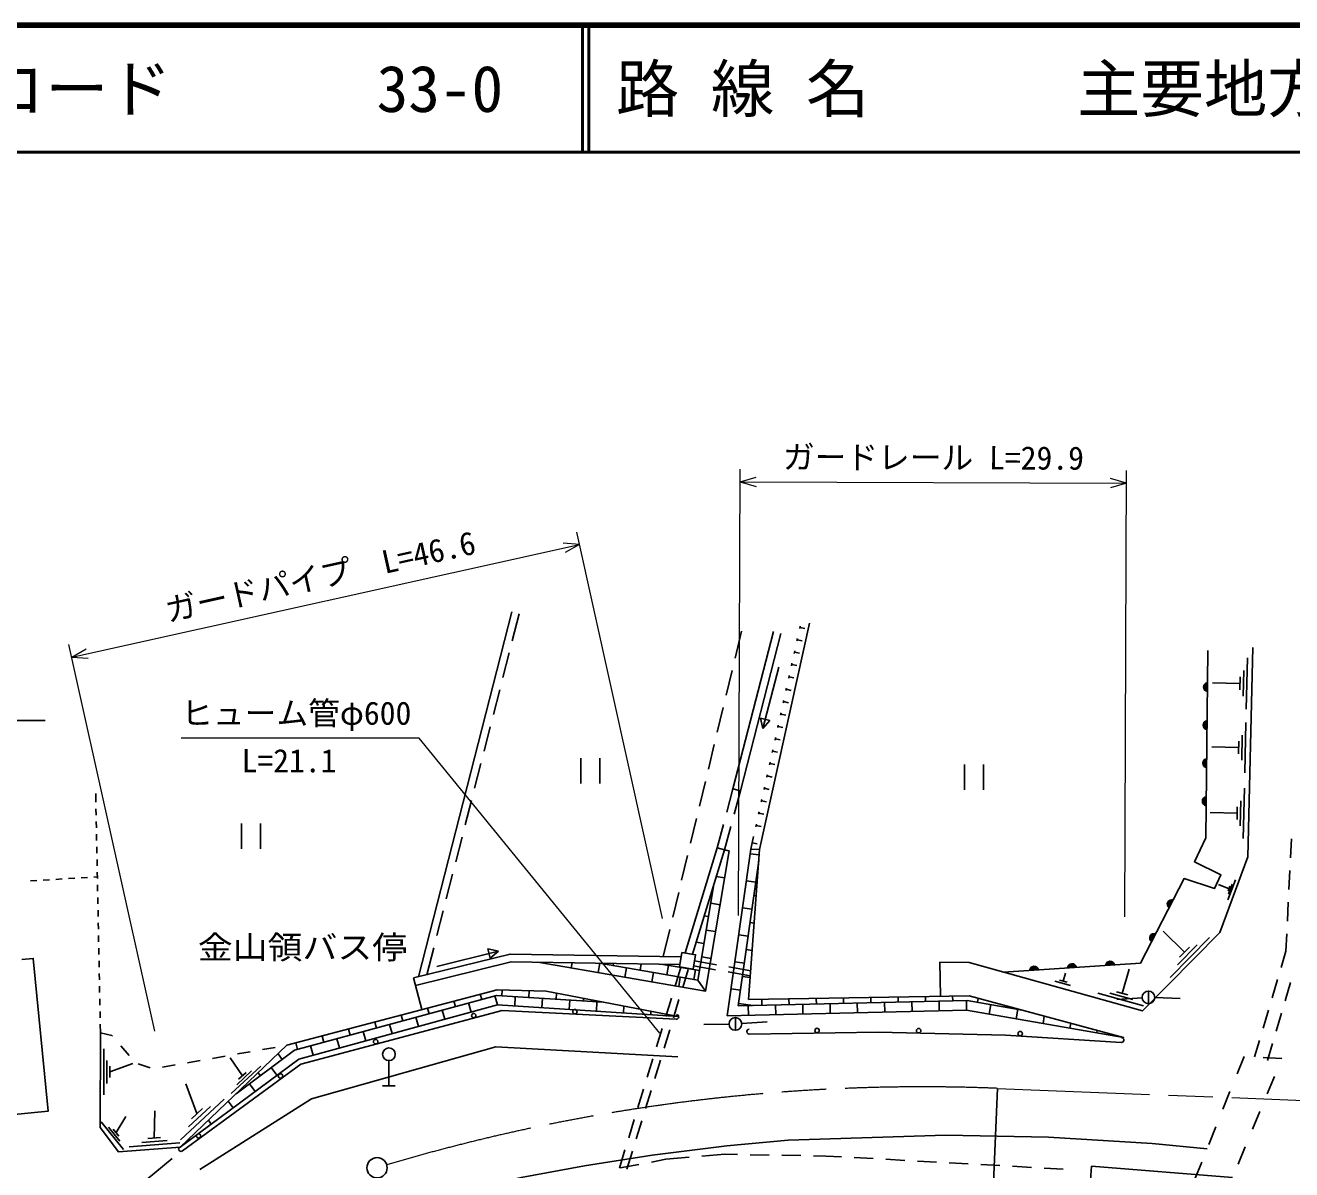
# Model space of a CAD drawing. Units: millimetres, scale not verified. Extents: x 40000 to 680000, y 20000 to 380000.
# Drawn here: x 133828 to 233654, y 289774 to 380000 of the extents above; entities that cross this region are included whole.
import ezdxf
from ezdxf.enums import TextEntityAlignment as Align

# ---------------------------------------------------------------- set-up
doc = ezdxf.new("R2010")
doc.units = ezdxf.units.MM
doc.header["$LTSCALE"] = 1000
doc.linetypes.add('CHAIN', pattern=[18.5, 12, -1.5, 3.5, -1.5])
for name, color, linetype, lineweight in [('M-BGD', 7, 'Continuous', 25), ('M-BMK', 2, 'CHAIN', 13), ('M-BMK-SRVR', 3, 'Continuous', 25), ('M-STR-HTXT', 7, 'Continuous', 13), ('M-STR-STR1', 1, 'Continuous', 25), ('M-TTL', 2, 'Continuous', 140), ('M-TTL-LINE', 7, 'Continuous', 50)]:
    doc.layers.add(name, color=color, linetype=linetype, lineweight=lineweight)
doc.layers.add('M-TTL-TXT', color=7, linetype='Continuous')
doc.styles.add('ＭＳ ゴシック', font='')
doc.styles.get('ＭＳ ゴシック').set_extended_font_data('MS Gothic')

msp = doc.modelspace()

# ---------------------------------------------------------------- linework, layer by layer
at = {"layer": 'M-BGD'}
for p, q in [((164822, 304985), (172176, 333746)), ((172217, 331483), (172757, 333598)), ((191714, 315005), (195633, 332867)), ((194871, 332436), (194914, 332632)), ((194892, 332534), (195283, 332447)), ((189613, 319805), (192806, 332199)), ((189780, 330102), (190293, 332233)), ((190193, 319652), (193387, 332049)), ((194655, 331460), (194698, 331655)), ((194676, 331558), (195067, 331471)), ((171473, 328577), (171969, 330514)), ((194438, 330484), (194482, 330679)), ((194460, 330581), (194851, 330495)), ((194222, 329507), (194265, 329702)), ((194244, 329605), (194634, 329518)), ((230165, 330134), (230072, 326076)), ((189078, 327185), (189546, 329130)), ((193222, 329382), (191953, 324546)), ((194006, 328531), (194049, 328726)), ((194028, 328628), (194418, 328542)), ((229589, 328624), (229566, 327610)), ((229871, 329125), (229825, 327097)), ((170730, 325670), (171226, 327608)), ((193790, 327554), (193833, 327750)), ((193812, 327652), (194202, 327566)), ((229577, 328117), (227413, 328167)), ((193574, 326578), (193617, 326773)), ((193595, 326676), (193986, 326589)), ((188376, 324269), (188844, 326213)), ((193358, 325602), (193401, 325797)), ((193379, 325699), (193770, 325613)), ((169987, 322764), (170482, 324701)), ((191953, 324546), (191781, 325366)), ((191781, 325366), (192506, 325176)), ((192506, 325176), (191953, 324546)), ((193142, 324625), (193185, 324821)), ((193163, 324723), (193554, 324636)), ((230048, 325030), (229958, 321065)), ((192926, 323649), (192969, 323844)), ((192947, 323747), (193338, 323660)), ((229485, 323555), (229463, 322564)), ((229761, 324045), (229716, 322062)), ((187673, 321352), (188142, 323296)), ((192709, 322673), (192753, 322868)), ((192731, 322770), (193122, 322684)), ((229474, 323060), (227359, 323108)), ((169244, 319857), (169739, 321795)), ((177615, 322225), (177615, 320225)), ((179115, 322225), (179115, 320225)), ((192493, 321696), (192536, 321891)), ((192515, 321794), (192905, 321707)), ((207874, 321723), (207874, 319723)), ((209374, 321723), (209374, 319723)), ((192277, 320720), (192320, 320915)), ((192299, 320817), (192689, 320731)), ((186971, 318435), (187439, 320380)), ((189613, 319805), (189115, 317960)), ((189613, 319805), (190193, 319652)), ((190193, 319652), (189694, 317801)), ((192061, 319743), (192104, 319939)), ((192083, 319841), (192473, 319755)), ((229930, 319851), (229839, 315886)), ((139375, 319425), (139389, 318737)), ((168501, 316951), (168996, 318888)), ((191845, 318767), (191888, 318962)), ((191866, 318865), (192257, 318778)), ((229643, 318866), (229598, 316884)), ((139399, 318237), (139409, 317737)), ((186269, 315519), (186737, 317463)), ((191629, 317791), (191672, 317986)), ((191650, 317888), (192041, 317802)), ((229356, 317881), (227241, 317929)), ((229367, 318377), (229345, 317385)), ((139419, 317238), (139429, 316738)), ((150872, 317078), (150872, 315078)), ((152372, 317078), (152372, 315078)), ((188855, 316995), (188357, 315149)), ((189433, 316835), (188934, 314984)), ((191413, 316814), (191456, 317010)), ((191434, 316912), (191825, 316826)), ((139439, 316238), (139449, 315738)), ((167757, 314044), (168253, 315982)), ((191024, 315057), (191240, 316033)), ((191132, 315545), (191522, 315459)), ((233557, 314349), (233630, 315847)), ((139459, 315238), (139469, 314738)), ((185567, 312602), (186035, 314546)), ((185834, 306858), (188357, 315149)), ((186431, 306760), (188934, 314984)), ((188934, 314984), (188357, 315149)), ((189310, 314906), (188930, 314970)), ((190971, 314686), (191683, 314585)), ((139479, 314238), (139489, 313738)), ((190029, 302684), (191649, 314127)), ((191563, 313516), (191604, 313510)), ((134226, 312538), (134725, 312569)), ((135224, 312600), (135723, 312631)), ((136222, 312662), (136721, 312693)), ((137220, 312724), (137719, 312755)), ((138218, 312786), (138717, 312817)), ((139216, 312848), (139506, 312866)), ((139499, 313238), (139509, 312738)), ((167014, 311138), (167510, 313075)), ((188953, 312786), (188298, 312896)), ((190670, 312557), (191412, 312452)), ((229228, 312623), (228619, 311060)), ((233435, 311852), (233508, 313350)), ((139519, 312239), (139529, 311739)), ((184865, 309685), (185333, 311630)), ((188104, 312257), (186838, 304724)), ((188036, 311850), (187983, 311859)), ((228715, 311923), (227882, 312247)), ((228791, 312118), (228639, 311727)), ((228972, 312273), (228667, 311491)), ((139539, 311239), (139549, 310739)), ((188597, 310665), (187857, 310790)), ((191261, 311387), (191445, 311361)), ((233314, 309355), (233387, 310853)), ((139559, 310239), (139569, 309739)), ((166271, 308231), (166767, 310169)), ((187679, 309729), (187352, 309784)), ((190368, 310428), (191111, 310323)), ((139579, 309239), (139589, 308739)), ((184117, 306582), (184631, 308713)), ((188241, 308545), (187501, 308669)), ((190960, 309259), (191287, 309212)), ((225212, 306924), (223534, 308584)), ((139599, 308239), (139608, 307739)), ((187323, 307609), (186720, 307710)), ((190067, 308299), (190809, 308194)), ((227188, 308082), (224076, 304936)), ((226200, 307503), (224644, 305930)), ((233200, 307014), (233265, 308356)), ((139618, 307240), (139628, 306740)), ((165483, 305148), (166023, 307262)), ((166260, 305806), (171116, 306997)), ((170298, 307183), (171116, 306997)), ((170477, 306455), (170298, 307183)), ((171116, 306997), (170477, 306455)), ((187884, 306425), (187145, 306549)), ((190659, 307130), (191128, 307063)), ((225601, 307317), (224823, 306531)), ((232817, 305718), (233200, 307014)), ((139638, 306240), (139648, 305740)), ((174739, 306045), (174753, 306126)), ((176858, 305680), (176929, 306092)), ((178977, 305316), (179104, 306055)), ((186838, 304724), (179078, 306059)), ((180164, 305872), (180193, 306042)), ((181096, 304951), (181223, 305690)), ((182283, 305508), (182369, 306009)), ((186648, 305518), (183934, 305985)), ((184402, 305143), (184529, 305882)), ((185053, 304247), (185510, 305742)), ((185588, 305700), (185593, 305728)), ((185649, 304146), (186084, 305566)), ((186511, 305845), (188243, 305543)), ((186520, 304778), (186652, 305542)), ((186579, 306239), (188312, 305937)), ((186966, 305489), (186652, 305542)), ((189297, 305765), (191030, 305463)), ((189765, 306170), (190508, 306065)), ((220297, 303674), (220833, 305593)), ((139658, 305240), (139668, 304740)), ((164435, 304889), (165088, 302391)), ((183215, 304586), (183342, 305325)), ((185334, 304222), (185461, 304961)), ((186838, 304724), (187453, 303857)), ((189228, 305371), (190961, 305069)), ((190357, 305001), (190969, 304914)), ((216210, 304299), (214993, 304639)), ((215951, 304546), (215343, 304716)), ((215647, 304631), (215828, 305280)), ((232109, 303320), (232534, 304759)), ((233134, 303083), (233558, 304522)), ((139678, 304240), (139688, 303740)), ((170962, 303514), (155058, 299184)), ((169804, 303199), (169693, 303607)), ((171039, 302758), (170842, 303482)), ((179387, 302982), (170962, 303514)), ((171379, 303488), (171408, 303947)), ((173525, 303353), (173558, 303881)), ((175670, 303217), (175700, 303685)), ((189464, 304042), (190206, 303937)), ((221962, 302692), (218364, 303697)), ((221130, 303183), (219330, 303686)), ((220747, 303549), (219847, 303800)), ((222367, 303853), (222367, 302853)), ((139698, 303240), (139708, 302740)), ((171039, 302758), (155392, 298497)), ((165656, 302069), (165536, 302509)), ((167730, 302634), (167615, 303058)), ((168964, 302193), (168767, 302917)), ((172404, 302672), (172452, 303420)), ((174550, 302536), (174597, 303285)), ((176696, 302401), (176743, 303149)), ((177816, 303081), (177828, 303279)), ((178842, 302265), (178889, 303014)), ((180987, 302129), (181021, 302670)), ((184321, 301857), (184760, 303291)), ((184917, 301756), (185356, 303190)), ((208084, 303110), (190029, 302684)), ((190056, 302872), (191193, 302711)), ((190832, 301952), (190815, 302702)), ((191889, 302728), (191878, 303211)), ((192982, 302003), (192964, 302753)), ((194039, 302778), (194028, 303246)), ((195131, 302054), (195114, 302804)), ((196188, 302829), (196178, 303281)), ((197281, 302105), (197263, 302854)), ((198338, 302880), (198327, 303317)), ((199430, 302155), (199412, 302905)), ((200487, 302930), (200477, 303352)), ((201579, 302206), (201562, 302956)), ((202636, 302981), (202627, 303387)), ((203729, 302257), (203711, 303007)), ((204786, 303032), (204777, 303422)), ((205878, 302308), (205861, 303057)), ((206935, 303083), (206926, 303458)), ((208028, 302358), (208010, 303108)), ((212406, 302358), (208084, 303110)), ((208886, 302970), (208942, 303290)), ((209817, 302047), (209946, 302786)), ((211005, 302602), (211027, 302729)), ((221868, 303321), (219873, 303193)), ((222867, 303338), (224866, 303278)), ((139718, 302241), (139728, 301741)), ((163581, 301505), (163457, 301960)), ((164815, 301063), (164618, 301787)), ((166890, 301628), (166693, 302352)), ((183133, 301994), (183150, 302264)), ((189807, 301764), (189807, 300764)), ((211935, 301678), (212064, 302417)), ((214053, 301310), (214154, 301887)), ((231401, 300922), (231826, 302361)), ((232426, 300685), (232851, 302124)), ((139738, 301241), (139752, 300553)), ((139752, 300553), (140654, 300361)), ((159432, 300375), (159300, 300861)), ((160666, 299934), (160469, 300657)), ((161507, 300940), (161378, 301411)), ((162741, 300498), (162544, 301222)), ((183589, 299466), (184028, 300901)), ((184185, 299365), (184624, 300800)), ((189307, 301254), (187307, 301216)), ((190306, 301296), (192302, 301424)), ((216172, 300941), (216239, 301326)), ((218290, 300573), (218323, 300765)), ((140654, 300361), (140705, 300302)), ((141358, 299545), (142011, 298788)), ((155283, 299245), (155142, 299763)), ((156518, 298804), (156320, 299527)), ((157358, 299810), (157221, 300312)), ((158592, 299369), (158395, 300092)), ((230735, 298667), (231118, 299963)), ((231742, 298370), (232143, 299726)), ((140008, 295671), (140010, 299298)), ((148590, 298548), (149575, 298721)), ((150939, 297173), (149980, 298580)), ((155058, 299184), (150451, 295760)), ((150560, 298895), (151545, 299068)), ((152530, 299242), (153515, 299415)), ((154081, 298458), (153747, 298908)), ((182857, 297076), (183296, 298510)), ((140250, 296578), (140251, 298391)), ((140492, 297484), (142309, 298148)), ((140492, 297031), (140492, 297938)), ((142728, 298126), (143676, 297806)), ((144651, 297853), (145636, 298027)), ((146621, 298201), (147606, 298374)), ((152401, 297940), (150052, 295779)), ((151670, 297556), (150495, 296476)), ((153666, 297215), (153218, 297817)), ((162487, 298375), (162487, 296375)), ((183453, 296975), (183893, 298409)), ((147356, 294190), (146468, 296536)), ((151232, 297443), (150645, 296903)), ((151940, 295932), (151493, 296534)), ((152356, 297176), (152180, 297412)), ((150630, 295893), (150613, 295915)), ((161987, 296375), (162987, 296375)), ((182125, 294686), (182564, 296120)), ((182721, 294584), (183161, 296019)), ((149511, 295320), (146049, 292137)), ((148433, 294755), (146702, 293164)), ((147788, 294588), (146923, 293793)), ((150214, 294650), (149830, 295167)), ((141567, 291371), (139813, 293546)), ((140980, 292692), (141748, 293969)), ((143980, 292265), (144026, 294401)), ((148489, 293368), (148263, 293671)), ((181393, 292295), (181832, 293729)), ((181990, 292194), (182429, 293628)), ((141273, 292031), (140397, 293119)), ((141199, 292420), (140761, 292964)), ((146017, 291885), (142024, 291581)), ((144999, 292075), (143002, 291923)), ((144479, 292303), (143481, 292227)), ((146763, 292085), (146697, 292174)), ((142055, 287889), (145413, 290667)), ((180661, 289905), (181100, 291339)), ((181258, 289804), (181697, 291238)), ((183187, 290375), (184317, 290591)), ((184317, 290591), (186149, 290748)), ((187145, 290834), (188978, 290991)), ((188978, 290991), (189957, 290974)), ((190957, 290956), (192456, 290929)), ((193456, 290912), (194956, 290885)), ((195956, 290867), (196935, 290850)), ((196935, 290850), (198160, 290782)), ((199159, 290727), (200656, 290645)), ((201655, 290590), (203153, 290507)), ((180731, 289907), (182204, 290188)), ((204151, 290452), (205649, 290370)), ((206647, 290315), (208145, 290232)), ((209143, 290177), (210641, 290095)), ((211640, 290039), (213137, 289957)), ((214136, 289902), (215634, 289819))]:
    msp.add_line(p, q, dxfattribs=at)
for points in [[(205962, 303442), (205931, 306126), (208238, 306110), (221892, 302296), (227994, 308464), (230207, 314444), (230583, 330946)], [(227040, 330711), (226883, 315934), (226004, 314051), (228076, 313015), (227574, 311948), (225188, 312733), (221736, 306063), (210948, 305353)], [(64297, 325196), (72545, 325196), (72545, 323126), (74826, 323126), (74826, 325161), (113307, 325161), (113307, 326670), (114466, 326670), (114466, 325196), (135382, 325196)], [(174222, 306134), (187453, 303857), (189310, 314906), (188934, 314984)], [(164435, 304889), (172047, 306767), (185515, 306560)], [(133545, 306341), (134450, 306430), (135641, 294388), (126519, 293485), (126052, 298208), (116391, 297253), (116108, 300111), (115375, 300038), (114934, 304500)], [(164579, 304307), (172115, 306166), (185417, 305962)], [(185135, 301633), (171428, 302313), (155556, 298097), (146213, 291254)], [(139752, 300553), (139718, 293100), (141162, 291186), (146046, 291552)], [(220225, 299811), (211091, 300376), (201063, 300611), (190893, 300470)], [(147581, 289783), (156386, 295355), (170927, 299466), (185271, 298682)], [(153345, 283674), (161828, 286254), (168223, 288094), (172928, 289161), (177918, 290087), (183239, 290919), (189124, 291657), (193958, 292112), (206403, 292488), (214498, 292347), (222659, 291845), (226984, 291414)], [(217747, 288210), (217883, 290041), (228998, 289161)]]:
    msp.add_lwpolyline(points, dxfattribs=at)
for points in [[(191714, 315005), (191024, 315057), (189162, 301913), (208028, 302358), (220408, 300204), (208240, 303479), (190842, 303194)], [(185570, 306901), (186658, 306723), (186472, 305585), (185384, 305763)], [(185279, 301858), (171039, 302758), (155392, 298497), (146046, 291552), (154450, 299580), (171023, 303959), (174884, 303841)]]:
    msp.add_lwpolyline(points, close=True, dxfattribs=at)
for centre, radius in [((222367, 303353), 500), ((169177, 301922), 175), ((177155, 302230), 175), ((189807, 301264), 500), ((196243, 300744), 175), ((204249, 300737), 175), ((212253, 300504), 175), ((161445, 299868), 175), ((162487, 298875), 500), ((153942, 297163), 175), ((147488, 292436), 175)]:
    msp.add_circle(centre, radius, dxfattribs=at)
for centre, radius, start, end in [((227064, 327822), 354, 98.18888, 260.59405), ((227064, 327822), 283, 100.41291, 258.37001), ((227064, 327822), 212, 104.15924, 254.62369), ((227064, 327822), 142, 111.87097, 246.91196), ((227064, 327822), 100, 122.18863, 236.5943), ((227032, 324822), 354, 98.18888, 260.59405), ((227032, 324822), 283, 100.41291, 258.37001), ((227032, 324822), 212, 104.15924, 254.62369), ((227032, 324822), 142, 111.87097, 246.91196), ((227032, 324822), 100, 122.18863, 236.5943), ((227000, 321822), 354, 98.18888, 260.59405), ((227000, 321822), 283, 100.41291, 258.37001), ((227000, 321822), 212, 104.15924, 254.62369), ((227000, 321822), 142, 111.87097, 246.91196), ((227000, 321822), 100, 122.18863, 236.5943), ((226968, 318822), 354, 98.18888, 260.59405), ((226968, 318822), 283, 100.41291, 258.37001), ((226968, 318822), 212, 104.15924, 254.62369), ((226968, 318822), 142, 111.87097, 246.91196), ((226968, 318822), 100, 122.18863, 236.5943), ((224200, 310705), 354, 71.4292, 233.83438), ((224200, 310705), 283, 73.65324, 231.61034), ((224200, 310705), 212, 77.39957, 227.86401), ((224200, 310705), 142, 85.1113, 220.15228), ((224200, 310705), 100, 95.42896, 209.83462), ((222820, 308041), 354, 71.4292, 233.83438), ((222820, 308041), 283, 73.65324, 231.61034), ((222820, 308041), 212, 77.39957, 227.86401), ((222820, 308041), 142, 85.1113, 220.15228), ((222820, 308041), 100, 95.42896, 209.83462), ((213352, 305457), 354, 12.56241, 174.96759), ((213352, 305457), 283, 14.78645, 172.74355), ((213352, 305457), 212, 18.53278, 168.99723), ((213352, 305457), 142, 26.24451, 161.2855), ((213352, 305457), 100, 36.56217, 150.96784), ((216346, 305654), 354, 12.56241, 174.96759), ((216346, 305654), 283, 14.78645, 172.74355), ((216346, 305654), 212, 18.53278, 168.99723), ((216346, 305654), 142, 26.24451, 161.2855), ((216346, 305654), 100, 36.56217, 150.96784), ((219339, 305851), 354, 12.56241, 174.96759), ((219339, 305851), 283, 14.78645, 172.74355), ((219339, 305851), 212, 18.53278, 168.99723), ((219339, 305851), 142, 26.24451, 161.2855), ((219339, 305851), 100, 36.56217, 150.96784), ((185144, 301821), 188, 267.15941, 87.15941), ((190890, 300658), 188, 90.79572, 270.79572), ((220237, 299998), 188, 266.46044, 86.46044), ((146102, 291405), 188, 126.21766, 306.21766)]:
    msp.add_arc(centre, radius, start, end, dxfattribs=at)
at = {"layer": 'M-BMK'}
msp.add_line((210460, 296186), (248666, 294682), dxfattribs=at)
msp.add_arc((204541, 148373), 147931, 87.70688, 106.58254, dxfattribs=at)
at = {"layer": 'M-BMK-SRVR'}
msp.add_line((210460, 296186), (208891, 259852), dxfattribs=at)
msp.add_circle((161555, 289921), 800, dxfattribs=at)
at = {"layer": 'M-STR-HTXT'}
for p, q in [((190055, 309822), (190192, 345015)), ((220495, 309704), (220632, 344896)), ((190188, 344015), (191439, 344385)), ((190188, 344015), (220629, 343896)), ((190188, 344015), (191437, 343635)), ((220629, 343896), (219377, 343526)), ((220629, 343896), (219380, 344276)), ((184063, 309579), (177301, 340051)), ((137483, 330192), (177518, 339075)), ((177518, 339075), (176217, 339171)), ((177518, 339075), (176379, 338438)), ((144029, 300695), (137267, 331168)), ((137483, 330192), (138623, 330829)), ((137483, 330192), (138785, 330096)), ((164872, 323801), (146122, 323801)), ((183850, 300546), (164872, 323801))]:
    msp.add_line(p, q, dxfattribs=at)
at = {"layer": 'M-STR-STR1'}
for p, q in [((229347, 297318), (229905, 298710)), ((231399, 298629), (232870, 298543)), ((232870, 298543), (232860, 298519)), ((232288, 297132), (231715, 295746)), ((228232, 294533), (228790, 295925)), ((231143, 294359), (230571, 292973)), ((227117, 291748), (227675, 293140)), ((229999, 291586), (229426, 290200)), ((226002, 288962), (226560, 290355))]:
    msp.add_line(p, q, dxfattribs=at)
at = {"layer": 'M-TTL'}
msp.add_line((680000, 380000), (40000, 380000), dxfattribs=at)
at = {"layer": 'M-TTL-LINE'}
for p, q in [((177750, 380000), (177750, 370000)), ((178250, 380000), (178250, 370000)), ((40000, 370000), (680000, 370000))]:
    msp.add_line(p, q, dxfattribs=at)

# ---------------------------------------------------------------- texts
at = {"layer": 'M-BGD', "style": 'ＭＳ ゴシック', "width": 1.1}
msp.add_text('金山領バス停', height=1833, dxfattribs=at).set_placement((155676, 305839), align=Align.BOTTOM_CENTER)
at = {"layer": 'M-STR-HTXT', "style": 'ＭＳ ゴシック'}
for s, rotation, p in [('ガードレール L=29.9', 359.777, (205410, 344456)), ('ガードパイプ  L=46.6', 12.511, (157392, 335122))]:
    msp.add_text(s, height=1833, rotation=rotation, dxfattribs=at).set_placement(p, align=Align.BOTTOM_CENTER)
msp.add_text('ヒューム管φ600', height=1833, dxfattribs=at).set_placement((146122, 324301), align=Align.BOTTOM_LEFT)
msp.add_text('L=21.1', height=1833, dxfattribs=at).set_placement((154615, 320555), align=Align.BOTTOM_CENTER)
at = {"layer": 'M-TTL-TXT', "style": 'ＭＳ ゴシック'}
for s, p in [('路 線 名', (180380, 375000)), ('主要地方道\u3000宇部防府線', (216734, 375000)), ('図面コード', (120380, 375000)), ('33-0', (161521, 375000))]:
    msp.add_text(s, height=3666, dxfattribs=at).set_placement(p, align=Align.MIDDLE_LEFT)

doc.saveas('drawing.dxf')
